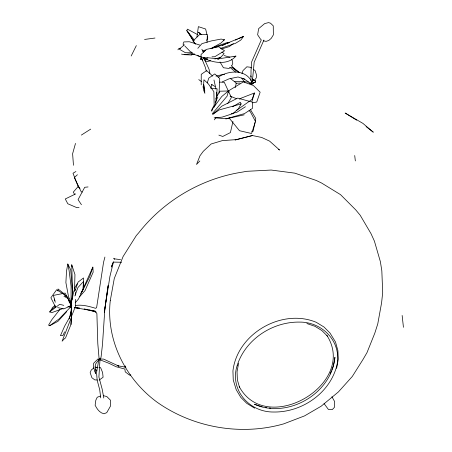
<?xml version="1.0" encoding="UTF-8"?>
<svg xmlns="http://www.w3.org/2000/svg" width="452" height="452" viewBox="0 0 452 452"><rect width="100%" height="100%" fill="white"/><g stroke="black" fill="none" stroke-linecap="round" stroke-linejoin="round"><path stroke-width="0.68" d="M71.071 305.173L71.071 306.563L70.721 305.281M71.071 303.778L71.083 286.376L69.06 270.296L67.8 264.019L66.512 271.138L65.89 282.568L68.811 298.23M201.219 84.874L201.242 74.343L206.637 70.602L212.711 76.111M250.984 80.625L251.035 70.162L251.634 61.935L261.375 39.759M74.523 290.529L74.953 274.567L71.749 264.815L72.727 296.648L72.286 299.281M83.213 288.043L83.518 277.963L78.072 282.093L74.727 291.709M207.05 42.358L207.349 34.708L199.982 34.194L192.981 41.013L195.535 44.189M75.258 302.744L78.484 299.015L83.106 289.353L83.439 281.602L77.947 287.512L74.862 295.97M219.034 93.129L219.745 78.495L214.785 73.913L208.751 78.156L207.315 82.835M65.399 338.22L70.987 324.496L71.648 312.581M70.987 324.496L71.54 314.711M57.89 290.964L58.037 288.986L63.416 293.212L65.749 296.631M72.625 291.591L71.179 305.868L71.625 303.236M71.631 311.581L71.32 314.343L64.67 326.095L60.438 335.661L62.901 335.604L64.585 331.881M196.948 36.979L198.366 26.645L205.637 29.024L206.993 34.787M70.676 314.536L71.676 308.377M238.56 363.38L237.046 371.759L237.373 379.883L239.566 387.443M333.367 365.945L334.932 357.295L334.785 358.504C330.779 393.828 288.297 418.439 255.589 404.732L254.476 404.252L262.2 406.879M336.616 368.369L338.249 359.374L337.893 350.65L335.508 342.011L329.966 332.994L323.988 327.005L316.27 322.31C281.85 307.891 237.147 333.791 232.933 370.956L233.249 379.957L236.193 389.647L240.746 397.314L246.752 403.331L254.634 408.173M254.911 122.498L253.086 131.34L251.674 131.255M255.188 121.136L255.753 118.418L250.357 109.486M210.847 88.428L211.655 84.575L212.112 84.405M232.955 121.492L230.401 132.594L222.751 136.464L218.858 135.12M69.179 318.954L71.687 308.778M235.159 87.728L236.323 83.083L230.266 78.365M104.915 257.047L103.559 262.279L96.604 307.699L95.564 308.315C89.084 306.332 82.36 304.439 75.535 305.479M216.875 96.485L219.881 91.208L228.492 90.959L227.073 96.18L212.333 113.712M75.495 143.425L72.614 153.737L73.467 165.285M251.945 101.446L254.442 92.993L241.311 98.09L239.566 99.225M215.79 99.067L217.192 94.411L216.734 92.355M204.44 92.191L204.852 90.852M241.956 73.755L242.95 70.636L246.837 66.806L250.487 67.275L251.521 68.02M79.524 296.817L85.072 290.529L93.163 272.172L92.869 267.104L89.767 276.449L82.27 291.257L80.631 293.478M232.091 65.229L232.769 63.207L232.458 60.749L231.362 59.235M51.754 309.196L52.308 307.603L55.121 305.575M251.589 83.004L252.448 80.558L254.171 62.184L263.917 40.047L263.335 40.821L266.064 41.375L268.787 40.454L271.256 38.335L273.364 34.866L273.262 25.843L270.522 23.199L268.544 22.6L264.669 23.6L258.617 28.674L257.64 34.793L260.759 39.522M125.464 365.967L125.051 367.126L125.899 367.278L117.667 365.73L118.893 366.154L103.644 359.114L100.152 358.967M254.442 92.993L252.109 99.35L236.481 110.429M211.762 111.237L212.7 108.717L221.757 96.508L228.492 90.959M214.208 107.034L215.858 102.581L217.141 88.852L211.53 88.541M330.163 373.917L331.395 370.855M331.887 369.629L333.118 366.561M71.371 317.445L62.105 341.198L64.777 338.311M92.869 267.104L82.852 289.308M206.637 40.454L207.75 37.985L207.293 36.064M215.237 102.711L217.819 97.039M193.671 41.194L186.789 30.623L187.495 29.165L197.739 34.685M131.182 55.986L136.334 45.607M211.355 110.548L214.163 105.158L213.869 91.677L208.282 83.829L203.925 79.761L203.677 84.191L204.716 91.57M228.446 92.457L229.78 90.084L243.317 81.919L253.357 85.473L260.149 92.219L256.73 102.022L252.578 102.819M238.622 108.384L241.114 103.926L240.334 102.265L232.526 106.779M70.874 306.693L71.557 305.501M214.406 119.848L215.802 117.509M74.36 288.455L77.185 283.783M227.763 103.57L231.401 97.536L224.294 82.304L219.683 82.111M63.088 308.496L51.991 312.552L49.703 311.953L50.709 310.298L55.438 306.428M81.603 291.67L83.106 289.353M217.774 59.054L219.084 58.743L220.26 57.155M212.197 48.076L222.819 45.019L243.532 36.437L240.786 40.087L235.368 43.386L220.474 48.432M254.25 80.609L256.222 77.987L256.674 75.586L255.131 70.636L253.583 69.518M177.902 49.816L179.065 48.319L180.433 48.279M59.817 309.552L51.861 319.649L48.556 325.152L49.669 325.745L57.935 321.349L66.755 311.592M78.524 186.077L73.241 192.207L74.778 194.456M197.818 48.33L201.886 43.663L211.327 40.923L221.068 39.075L224.435 39.719L220.926 43.07L210.892 48.641M199.835 160.968L196.518 164.46L199.97 155.799L203.276 151.307L211.124 143.985L222.305 140.629L236.65 139.589L252.442 135.538L261.651 137.453L269.601 141.12L279.596 150.036L278.364 149.414M70.857 306.727L59.206 318.852L49.669 325.745M251.679 82.066L253.64 80.1L255.148 80.546L255.646 81.806L251.12 84.117L250.696 83.049M206.909 57.664L218.525 58.867L235.91 56.099C227.961 65.467 212.971 63.065 203.31 57.873M77.411 174.732L74.309 177.585L81.021 191.399L82.179 192.145M213.056 114.113L221.847 106.152L237.746 98.095L252.724 102.248L252.431 108.407L244.532 113.593L226.339 118.74L214.163 117.769M238.119 108.994L232.933 113.61L222.118 117.119L215.491 117.791M75.416 289.596L73.902 290.902L71.297 302.591L71.19 314.846L71.93 315.372L75.49 306.275L75.456 299.326M184.343 44.833L179.274 49.161L185.399 52.72L192.264 52.714M230.113 67.585L229.051 68.461L223.446 67.76L220.005 61.969M93.988 367.883L91.27 369.99L90.14 372.674L91.92 377.742L94.79 379.889L97.31 380.002M49.703 311.953L59.681 304.303L63.772 305.354M233.385 43.567L229.237 46.612L221.367 49.048M99.203 380.087L103.101 377.234L102.598 372.55L100.593 367.634L99.259 367.572M223.333 40.488L224.435 39.719M212.632 114.362L219.395 109.87L241.114 103.926M245.425 106.734L237.04 112.158L231.187 113.791M81.349 135.086L90.699 129.119M75.913 171.511L72.998 173.24L78.365 187.105L80.027 188.354M218.175 77.173C229.283 69.755 247.865 69.083 252.668 84.14L251.001 83.558L243.131 78.32M202.801 59.98L200.236 59.088L201.722 58.251M252.239 83.603L255.646 81.806L251.12 84.117M200.236 59.088L202.1 58.155M75.653 193.919L65.274 198.965L67.794 203.75L76.942 207.7L79.049 207.519M235.435 40.098L237.3 39.251M238.549 38.691L243.532 36.437M222.299 81.874L229.074 78.829L238.034 76.976L244.752 79.168M222.175 45.533L225.339 44.256M227.237 43.494L228.503 42.98M233.966 56.833L235.91 56.099M100.35 396.076L97.22 397.263L95.818 400.229L95.129 405.246C96.999 408.953 99.638 412.919 104 413.766L106.734 412.676L110.474 406.116L110.503 400.246L106.836 396.573L103.542 395.709M249.199 83.552L251.131 82.863M212.276 47.788L227.379 42.505L229.339 42.708M214.847 59.02L220.898 57.251L224.102 53.494L221.898 52.082M202.903 50.748L205.558 49.98M181.506 54.099L184.139 54.669L191.055 54.946L194.439 54.048M191.055 54.946L194.315 54.082M252.442 135.538L235.063 139.967M235.39 139.905L236.65 139.589M215.971 76.128L223.367 74.348L224.582 74.755M210.559 60.76L207.282 61.534L204.722 60.647M225.78 118.91L244.221 114.819M217.819 58.986L219.084 58.743M130.792 374.94L129.509 375.12L125.232 371.843L124.899 369.058L116.141 366.753L109.175 363.391L99.796 359.73M184.139 54.669L192.49 53.517M144.561 39.448L154.985 38.036M68.885 306.309L71.608 306.01M88.05 186.942L84.71 187.292L78.072 199.654L81.433 204.711M202.886 51.296L204.27 51.2M121.622 262.267L113.695 262.109L113.062 262.697L111.373 267.03L113.514 261.697L109.892 276.573L104.87 308.637L104.384 312.535L108.096 285.636L104.87 308.637L102.497 344.334L101.073 357.12L99.915 360.233L99.039 358.159L97.801 343.593L96.886 313.626L95.965 312.191L92.722 310.835M235.961 83.275L240.035 83.066M234.334 81.688L241.854 81.467L248.527 82.14M70.439 305.659L71.834 305.62M211.999 56.811L214.745 56.754L224.554 50.788L218.695 46.725L206.547 49.358L201.072 54.5L201.016 57.031L207.553 58.127M97.92 367.51L95.914 367.414L97.841 367.685M203.536 58.771L207.519 59.133M74.275 307.671L79.586 308.207M203.49 57.308L204.858 57.449M79.614 308.162L74.343 307.552L95.847 311.349L89.038 309.874M113.966 258.798L120.526 259.634M265.471 407.45L266.787 407.619M269.415 407.97L270.731 408.139M203.801 58.619L207.265 59.229M95.073 367.035L97.756 367.561M57.681 307.614L63.788 308.897L71.608 305.484L66.625 296.105L56.675 289.715L50.89 297.761L55.647 307.185M252.515 79.812L253.64 80.1M67.856 306.405L71.258 307.281L69.258 306.738M84.208 308.891L95.92 311.976L92.694 310.693M252.64 79.868L255.148 80.546L253.216 79.851L252.561 78.908M224.006 55.528L229.893 57.212M199.79 45.076L189.332 41.748L183.874 41.929L183.037 44.121L183.992 45.115M306.84 323.536L314.937 326.293L321.892 330.559L327.463 336.141M230.096 96.118L236.554 98.7M192.744 53.754L200.942 57.065L197.366 55.234M192.004 52.483L190.213 51.568L184.947 46.11M63.981 296.32L67.687 298.247L71.314 304.196M211.655 84.575L214.994 86.49M249.046 110.813L250.216 111.537L255.549 121.571L251.544 133.493L239.503 130.724L229.706 118.712L229.181 117.458M356.617 120.159L345.147 113.034L362.939 123.402L373.284 132.187L366.092 126.616M239.407 72.461L231.644 67.082L237.08 71.303M198.761 79.597L201.513 81.586M201.343 34.736L198.225 32.137L199.886 33.137L200.326 34.459M229.893 67.314L235.554 72.043M238.882 72.416L232.198 66.608L231.401 65.257M70.258 303.552L71.659 305.111M96.751 370.9L95.694 369.702L95.926 370.476L95.146 366.233L95.688 363.843L98.977 359.589L98.129 358.848L93.609 363.301L93.378 366.691L95.581 373.516L95.039 371.024M69.241 302.196L71.715 305.14M186.789 30.623L192.908 38.149L194.179 40.623M113.774 258.239L114.531 259.346M68.862 301.196L71.201 304.614M241.73 78.015L244.436 82.021M250.532 75.868L251.227 76.959M187.891 31.934L194.812 43.352M326.903 335.424C358.057 384.059 266.386 437.282 239.227 386.596M324.05 403.568L328.389 409.439L332.288 409.597L334.418 407.371L334.576 401.444L331.909 396.72M67.348 297.263L65.105 293.082L53.381 295.405L54.912 300.721M68.631 299.648L71.518 305.027M67.8 264.019L70.738 269.855L72.41 291.122M201.863 49.223L203.349 52.189M204.457 59.167L209.044 69.269L209.931 73.557M200.993 56.613L205.259 67.167L206.355 71.156M69.207 297.919L71.563 304.139M54.313 299.105L55.28 302.258M213.982 79.998L215.966 88.92M203.038 86.552L203.897 91.231M103.802 398.02L102.18 389.195L98.898 376.996L99.915 360.792L99.587 358.221L98.689 360.334L96.525 372.685L97.18 380.239L99.728 389.822L100.711 397.89M203.643 84.445L204.863 93.355M71.749 264.815L71.981 266.753M354.707 155.528L355.34 160.923M402.144 315.456L403.444 327.31M71.286 305.586L71.653 311.179M75.427 292.376L75.439 295.156M110.265 300.648C105.836 340.073 125.424 378.878 156.94 402.082C193.145 427.75 241.006 436.067 283.692 423.869L304.512 415.913L321.146 406.224L338.424 391.907L352.289 376.476L362.956 359.549L366.979 352.662L374.81 333.164L377.776 323.858L381.607 302.682L382.697 292.467L381.827 270.844L380.386 261.702L374.403 241.091L371.024 233.673L360.21 215.271L355.679 209.818L340.531 194.642L321.615 183.043L316.214 180.444L294.8 173.15L271.24 170.048L246.402 171.331L242.961 172.009C202.089 178.178 164.189 200.298 138.696 232.837L136.312 235.565L123.102 256.521L114.277 278.494L110.265 300.648M237.272 365.205C229.215 389.454 248.933 412.23 273.511 412.015C300.473 412.523 327.547 394.929 335.898 368.911C343.955 344.661 324.237 321.886 299.659 322.101C272.697 321.592 245.622 339.186 237.272 365.205"/></g></svg>
